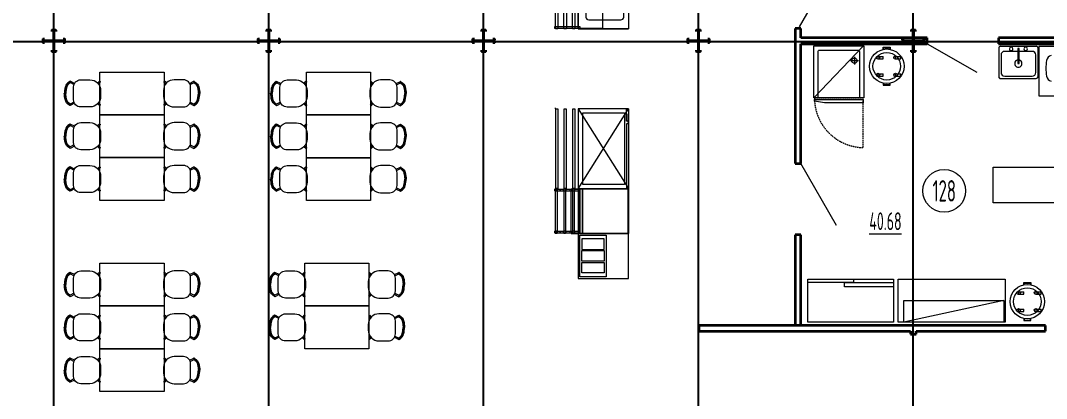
# Model space of a CAD drawing. Header units: millimetres. Extents: x 2162 to 93478, y -2737 to 52379.
# Drawn here: x 29665 to 44038, y 9867 to 15165 of the extents above; entities that cross this region are included whole.
import ezdxf
from ezdxf.enums import TextEntityAlignment as Align

# ---------------------------------------------------------------- set-up
doc = ezdxf.new("R2010")
doc.units = ezdxf.units.MM
for name, pattern in [('DASHEDX2', [1.5, 1, -0.5]), ('Штрихпунктир 15 х 2 х 2 мм', [19, 15, -2, 0, -2]), ('Штрихпунктирная', [30, 25, -2.25, 0.5, -2.25])]:
    doc.linetypes.add(name, pattern=pattern)
doc.layers.add('Axes', color=40, linetype='Штрихпунктирная')
for name, color, linetype, lineweight in [('Columns', 5, 'Continuous', 30), ('door', 7, 'Continuous', 18), ('equipment 1', 4, 'Continuous', 9), ('furniture', 27, 'Continuous', 9), ('txt', 219, 'Continuous', 20), ('Wall', 5, 'Continuous', 9)]:
    doc.layers.add(name, color=color, linetype=linetype, lineweight=lineweight)
doc.styles.add('стиль1', font='cs_gost2304.shx', dxfattribs={"width": 0.8})

# ---------------------------------------------------------------- blocks, each defined once
blk = doc.blocks.new('d12')
at = {"layer": 'door'}
blk.add_line((500, 40), (-366, 540), dxfattribs=at)
blk = doc.blocks.new('560 x 460mm')
at = {"color": 0}
for p, q in [((57, 505), (57, 105)), ((57, 505), (57, 105)), ((581, 530), (82, 530)), ((581, 530), (82, 530)), ((88, 447), (88, 201)), ((524, 498), (139, 498)), ((575, 201), (575, 447)), ((607, 105), (607, 505)), ((607, 105), (607, 505)), ((341, 321), (322, 321)), ((322, 321), (322, 112)), ((341, 112), (341, 321)), ((139, 150), (322, 150)), ((341, 150), (524, 150)), ((82, 80), (581, 80)), ((82, 80), (581, 80)), ((322, 112), (341, 112))]:
    blk.add_line(p, q, dxfattribs=at)
for centre, radius, start, end in [((82, 505), 25.4, 90, 180), ((82, 505), 25.4, 90, 180), ((139, 447), 50.8, 90, 180), ((524, 447), 50.8, 360, 90), ((581, 505), 25.4, 0, 90), ((581, 505), 25.4, 360, 90), ((332, 321), 50.8, 360, 180), ((332, 321), 50.8, 180, 259.1931), ((332, 321), 50.8, 280.8069, 0), ((139, 201), 50.8, 180, 270), ((524, 201), 50.8, 270, 0), ((82, 105), 25.4, 180, 270), ((82, 105), 25.4, 180, 270), ((230, 115), 25.4, 360, 180), ((230, 115), 25.4, 180, 360), ((433, 115), 25.4, 360, 180), ((433, 115), 25.4, 180, 360), ((581, 105), 25.4, 270, 360), ((581, 105), 25.4, 270, 0)]:
    blk.add_arc(centre, radius, start, end, dxfattribs=at)
blk = doc.blocks.new('d8')
at = {"layer": 'door'}
blk.add_line((400, 40), (-293, 440), dxfattribs=at)
blk = doc.blocks.new('chair Neo')
at = {"color": 0, "ltscale": 0.6}
for p, q in [((-189, 157), (-164, 132)), ((-179, 170), (-153, 145)), ((171, 139), (231, 170)), ((178, 123), (233, 151)), ((-189, -157), (-164, -132)), ((171, -139), (231, -170)), ((178, -123), (233, -151)), ((-179, -170), (-153, -145))]:
    blk.add_line(p, q, dxfattribs=at)
at = {"color": 0}
blk.add_lwpolyline([(-46, -190), (84, -190, 0.414214), (184, -90), (184, 90, 0.414214), (84, 190), (-46, 190, 0.414214), (-196, 40), (-196, -40, 0.414214)], format="xyb", close=True, dxfattribs=at)
at = {"color": 0, "ltscale": 0.6}
for centre, start, end in [((-180, 160), 79.5239, 195.1676), ((230, 161), 285.9341, 80.7688), ((-180, -160), 164.8324, 280.4761), ((230, -161), 279.2312, 74.0659)]:
    blk.add_arc(centre, 9.91, start, end, dxfattribs=at)
at = {"color": 0, "ltscale": 0.8}
for points, knots in [([(229, 149), (235, 145), (241, 141), (250, 134), (254, 131), (260, 125), (262, 123), (266, 118), (267, 115), (270, 111), (272, 109), (275, 103), (276, 99), (278, 94), (279, 92), (280, 89), (280, 88), (281, 86), (281, 84), (282, 81), (282, 79), (284, 72), (285, 68), (287, 56), (288, 48), (290, 35), (290, 30), (291, 21), (292, 17), (292, 10), (293, 6), (293, 2), (294, 1), (294, 0)], [0.0061002, 0.0061002, 0.0061002, 0.0061002, 0.0192628, 0.0192628, 0.0316441, 0.0316441, 0.0411859, 0.0411859, 0.0507277, 0.0507277, 0.0602695, 0.0602695, 0.0745919, 0.0745919, 0.0816486, 0.0816486, 0.0854623, 0.0854623, 0.089276, 0.089276, 0.0969033, 0.0969033, 0.112158, 0.112158, 0.1376462, 0.1376462, 0.1572963, 0.1572963, 0.1722606, 0.1722606, 0.1853986, 0.1853986, 0.1902343, 0.1902343, 0.1902343, 0.1902343]), ([(235, 169), (279, 143), (309, 87), (310, 22), (314, 0)], [0.0029771, 0.0029771, 0.0029771, 0.0029771, 0.082265, 0.1950961, 0.1950961, 0.1950961, 0.1950961]), ([(238, 155), (243, 152), (248, 149), (258, 140), (263, 136), (271, 127), (274, 123), (279, 116), (281, 112), (285, 105), (286, 101), (288, 95), (289, 94), (290, 90), (290, 88), (292, 83), (293, 79), (295, 69), (296, 61), (298, 47), (299, 40), (301, 27), (301, 20), (302, 11), (303, 7), (303, 2), (304, 1), (304, 0)], [0.0086962, 0.0086962, 0.0086962, 0.0086962, 0.0193765, 0.0193765, 0.0357758, 0.0357758, 0.0494546, 0.0494546, 0.0631334, 0.0631334, 0.0768122, 0.0768122, 0.0827388, 0.0827388, 0.0886653, 0.0886653, 0.1005183, 0.1005183, 0.1242244, 0.1242244, 0.1479305, 0.1479305, 0.1716366, 0.1716366, 0.1874516, 0.1874516, 0.1924972, 0.1924972, 0.1924972, 0.1924972]), ([(229, -149), (235, -145), (241, -141), (250, -134), (254, -131), (260, -125), (262, -123), (266, -118), (267, -115), (270, -111), (272, -109), (275, -103), (276, -99), (278, -94), (279, -92), (280, -89), (280, -88), (281, -86), (281, -84), (282, -81), (282, -79), (284, -72), (285, -68), (287, -56), (288, -48), (290, -35), (290, -30), (291, -21), (292, -17), (292, -10), (293, -6), (293, -2), (294, -1), (294, 0)], [0.0061002, 0.0061002, 0.0061002, 0.0061002, 0.0192628, 0.0192628, 0.0316441, 0.0316441, 0.0411859, 0.0411859, 0.0507277, 0.0507277, 0.0602695, 0.0602695, 0.0745919, 0.0745919, 0.0816486, 0.0816486, 0.0854623, 0.0854623, 0.089276, 0.089276, 0.0969033, 0.0969033, 0.112158, 0.112158, 0.1376462, 0.1376462, 0.1572963, 0.1572963, 0.1722606, 0.1722606, 0.1853986, 0.1853986, 0.1902343, 0.1902343, 0.1902343, 0.1902343]), ([(235, -169), (279, -143), (309, -87), (310, -22), (314, 0)], [0.0029771, 0.0029771, 0.0029771, 0.0029771, 0.082265, 0.1950961, 0.1950961, 0.1950961, 0.1950961]), ([(238, -155), (243, -152), (248, -149), (258, -140), (263, -136), (271, -127), (274, -123), (279, -116), (281, -112), (285, -105), (286, -101), (288, -95), (289, -94), (290, -90), (290, -88), (292, -83), (293, -79), (295, -69), (296, -61), (298, -47), (299, -40), (301, -27), (301, -20), (302, -11), (303, -7), (303, -2), (304, -1), (304, 0)], [0.0086962, 0.0086962, 0.0086962, 0.0086962, 0.0193765, 0.0193765, 0.0357758, 0.0357758, 0.0494546, 0.0494546, 0.0631334, 0.0631334, 0.0768122, 0.0768122, 0.0827388, 0.0827388, 0.0886653, 0.0886653, 0.1005183, 0.1005183, 0.1242244, 0.1242244, 0.1479305, 0.1479305, 0.1716366, 0.1716366, 0.1874516, 0.1874516, 0.1924972, 0.1924972, 0.1924972, 0.1924972])]:
    blk.add_open_spline(points, degree=3, knots=knots, dxfattribs=at)
blk = doc.blocks.new('table 600х800')
at = {"color": 0, "ltscale": 3}
blk.add_lwpolyline([(-746, 298), (154, 298), (154, -302), (-746, -302)], close=True, dxfattribs=at)
at = {"color": 0, "xscale": -1}
blk.add_blockref('chair Neo', (-932, -2), dxfattribs=at)
at = {"color": 0}
blk.add_blockref('chair Neo', (340, -2), dxfattribs=at)
blk = doc.blocks.new('kolumn')
at = {"color": 0, "ltscale": 100}
for p, q in [((4, 0), (146, 0)), ((0, -4), (0, -146)), ((25, -146), (25, -125)), ((146, -25), (125, -25)), ((150, -4), (150, -21)), ((4, -150), (21, -150))]:
    blk.add_line(p, q, dxfattribs=at)
for centre, start, end in [((4, -4), 90, 180), ((146, -4), 0, 90), ((146, -21), 270, 0), ((4, -146), 180, 270), ((21, -146), 270, 0)]:
    blk.add_arc(centre, 4, start, end, dxfattribs=at)
blk = doc.blocks.new('equipment 0576')
at = {"color": 0}
for points in [[(-350, 0), (350, 0), (350, -730), (-350, -730)], [(-340, -753), (341, -753), (341, -800), (-200, -800), (-340, -773)]]:
    blk.add_lwpolyline(points, close=True, dxfattribs=at)
for points in [[(-350, -730), (347, 0)], [(164, -207), (277, -207)], [(220, -151), (220, -263)]]:
    blk.add_lwpolyline(points, dxfattribs=at)
blk.add_lwpolyline([(-290, -730), (-290, -80, -0.414214), (-270, -60), (270, -60, -0.414214), (290, -80), (290, -730)], format="xyb", dxfattribs=at)
at = {"color": 0, "linetype": 'DASHEDX2', "ltscale": 20}
blk.add_lwpolyline([(-340, -733), (-340, -735, 0.405436), (343, -1425), (343, -1425), (341, -733)], format="xyb", close=True, dxfattribs=at)
at = {"color": 0}
blk.add_circle((220, -207), 37.5, dxfattribs=at)
blk = doc.blocks.new('kitchen0433 det')
at = {"color": 0}
for p, q in [((852.5, 442), (772.5, 442)), ((-162.5, 225), (-162.5, 305)), ((162.5, 225), (162.5, 305)), ((527.5, 397.5), (447.5, 397.5)), ((852.5, 266), (772.5, 266)), ((527.5, 132.5), (447.5, 132.5)), ((852.5, 90), (772.5, 90))]:
    blk.add_line(p, q, dxfattribs=at)
for points in [[(-325, 40), (-325, 490, -0.4142136), (-285, 530), (-40, 530, -0.4142136), (0, 490), (0, 40, -0.4142136), (-40, 0), (-285, 0, -0.4142136)], [(0, 40), (0, 490, -0.4142136), (40, 530), (285, 530, -0.4142136), (325, 490), (325, 40, -0.4142136), (285, 0), (40, 0, -0.4142136)], [(365, 530), (610, 530, -0.4142136), (650, 490), (650, 305, -0.4142136), (610, 265), (365, 265, -0.4142136), (325, 305), (325, 490, -0.4142136)], [(690, 530), (935, 530, -0.4142136), (975, 490), (975, 394, -0.4142136), (935, 354), (690, 354, -0.4142136), (650, 394), (650, 490, -0.4142136)], [(690, 354), (935, 354, -0.4142136), (975, 314), (975, 218, -0.4142136), (935, 178), (690, 178, -0.4142136), (650, 218), (650, 314, -0.4142136)], [(365, 265), (610, 265, -0.4142136), (650, 225), (650, 40, -0.4142136), (610, 0), (365, 0, -0.4142136), (325, 40), (325, 225, -0.4142136)], [(690, 178), (935, 178, -0.4142136), (975, 138), (975, 42, -0.4142136), (935, 2), (690, 2, -0.4142136), (650, 42), (650, 138, -0.4142136)]]:
    blk.add_lwpolyline(points, format="xyb", close=True, dxfattribs=at)
for centre in [(487.5, 397.5), (812.5, 442), (-162.5, 265), (162.5, 265), (812.5, 266), (487.5, 132.5), (812.5, 90)]:
    blk.add_circle(centre, 40, dxfattribs=at)
blk = doc.blocks.new('quipment0432')
at = {"color": 0}
for p, q in [((-705, 1500), (-705, 0)), ((0, 1500), (-705, 1500)), ((-705, 1500), (0, 1500)), ((0, 1500), (0, 0)), ((0, 0), (-705, 0)), ((0, 0), (-705, 0)), ((-705, 0), (0, 0)), ((0, 0), (-30, 0))]:
    blk.add_line(p, q, dxfattribs=at)
at = {"color": 0, "elevation": 761}
for points in [[(-1030, 1495), (-680, 1495), (-680, 1465), (-1030, 1465)], [(-1024, 1500), (-990, 1500), (-990, 0), (-1024, 0)], [(-904, 1500), (-870, 1500), (-870, 0), (-904, 0)], [(-784, 1500), (-750, 1500), (-750, 0), (-784, 0)], [(-1030, 35), (-680, 35), (-680, 5), (-1030, 5)]]:
    blk.add_lwpolyline(points, close=True, dxfattribs=at)
at = {"color": 0}
blk.add_lwpolyline([(-706, 1495), (-366, 1495), (-366, 5), (-706, 5)], close=True, dxfattribs=at)
at = {"color": 0, "ltscale": 600}
blk.add_lwpolyline([(0, 1500), (0, 0), (-705, 0), (-705, 1500)], close=True, dxfattribs=at)
at = {"color": 0}
blk.add_lwpolyline([(-527, 1500), (0, 1500), (0, 1195)], dxfattribs=at)
at = {"color": 0, "extrusion": (0, 0, -1), "zscale": -1, "rotation": 90}
blk.add_blockref('kitchen0433 det', (597, 452, -864), dxfattribs=at)
blk = doc.blocks.new('equip0548')
at = {"color": 0}
for p, q in [((-50, 266), (50, 266)), ((-50, 237), (-50, 266)), ((-45, 258), (45, 258)), ((-45, 238), (-45, 258)), ((45, 258), (45, 238)), ((50, 266), (50, 237)), ((-124, 138), (-49, 138)), ((-124, 138), (-124, 106)), ((-124, 106), (-49, 106)), ((-49, 106), (-49, 138)), ((120, 138), (120, 106)), ((120, 138), (195, 138)), ((120, 106), (195, 106)), ((195, 106), (195, 138)), ((-124, -106), (-124, -138)), ((-124, -106), (-49, -106)), ((-124, -138), (-49, -138)), ((-49, -138), (-49, -106)), ((120, -106), (120, -138)), ((120, -106), (195, -106)), ((120, -138), (195, -138)), ((195, -138), (195, -106)), ((-50, -237), (-50, -266)), ((-50, -266), (50, -266)), ((-45, -238), (-45, -258)), ((-45, -258), (45, -258)), ((45, -258), (45, -238)), ((50, -266), (50, -237))]:
    blk.add_line(p, q, dxfattribs=at)
for centre, radius in [((0, 0), 242), ((0, 0), 193), ((-122, 122), 24), ((122, 122), 24), ((-122, -122), 24), ((122, -122), 24)]:
    blk.add_circle(centre, radius, dxfattribs=at)
blk = doc.blocks.new('equip 0440')
at = {"color": 0, "extrusion": (-1, 0, 0)}
blk.add_line((0, 0, 794), (0, 0), dxfattribs=at)
at = {"color": 0}
blk.add_line((1115, -1020), (1115, -1030), dxfattribs=at)
blk = doc.blocks.new('equip 0467')
at = {"color": 0}
for p, q in [((0, 0), (-705, 0)), ((-705, 0), (-705, -1120)), ((-705, -1120), (0, 0)), ((-705, 0), (0, -1119)), ((-30, -172), (-30, 0)), ((0, 0), (0, -1120)), ((-1020, -1121), (-1020, -1)), ((-1020, -1), (-990, -1)), ((-990, -1), (-990, -1121)), ((-902, -1121), (-902, -1)), ((-902, -1), (-872, -1)), ((-872, -1), (-872, -1121)), ((-782, -1121), (-782, -1)), ((-782, -1), (-752, -1)), ((-752, -1), (-752, -1121)), ((-640, -58), (-58, -58)), ((-640, -1062), (-640, -58)), ((-58, -58), (-58, -1062)), ((0, -172), (-30, -172)), ((0, -211), (-30, -211)), ((-30, -211), (-30, -1120)), ((-1033, -1149, -850), (-1033, -1124, -850)), ((-1033, -1124, -850), (-1029, -1124, -850)), ((-1033, -1149, -850), (-1029, -1149, -850)), ((-1029, -1153, -850), (-1029, -1121, -850)), ((-1029, -1121, -850), (-1026, -1121, -850)), ((-997, -1124, -850), (-1029, -1124, -850)), ((-1029, -1149, -850), (-997, -1149, -850)), ((-1026, -1119, -850), (-1026, -1749, -850)), ((-1001, -1119, -850), (-1026, -1119, -850)), ((-1026, -1121, -850), (-1001, -1121, -850)), ((-990, -1121), (-1020, -1121)), ((-1001, -1119, -850), (-1001, -1749, -850)), ((-1001, -1121, -850), (-997, -1121, -850)), ((-997, -1121, -850), (-997, -1153, -850)), ((-997, -1124, -850), (-909, -1124, -850)), ((-997, -1149, -850), (-909, -1149, -850)), ((-909, -1121, -850), (-906, -1121, -850)), ((-909, -1153, -850), (-909, -1121, -850)), ((-877, -1124, -850), (-909, -1124, -850)), ((-909, -1149, -850), (-877, -1149, -850)), ((-906, -1119, -850), (-906, -1749, -850)), ((-881, -1119, -850), (-906, -1119, -850)), ((-906, -1121, -850), (-881, -1121, -850)), ((-872, -1121), (-902, -1121)), ((-881, -1119, -850), (-881, -1749, -850)), ((-881, -1121, -850), (-877, -1121, -850)), ((-877, -1121, -850), (-877, -1153, -850)), ((-877, -1124, -850), (-789, -1124, -850)), ((-877, -1149, -850), (-789, -1149, -850)), ((-802, -1121, -850), (-789, -1121, -850)), ((-802, -1124, -850), (-802, -1121, -850)), ((-802, -1149, -850), (-802, -1124, -850)), ((-802, -1714, -850), (-802, -1149, -850)), ((-796, -1124, -850), (-796, -1149, -850)), ((-789, -1153, -850), (-789, -1121, -850)), ((-789, -1121, -850), (-786, -1121, -850)), ((-757, -1124, -850), (-789, -1124, -850)), ((-789, -1149, -850), (-757, -1149, -850)), ((-786, -1119, -850), (-786, -1749, -850)), ((-761, -1119, -850), (-786, -1119, -850)), ((-786, -1121, -850), (-761, -1121, -850)), ((-752, -1121), (-782, -1121)), ((-761, -1119, -850), (-761, -1749, -850)), ((-761, -1121, -850), (-757, -1121, -850)), ((-757, -1121, -850), (-705, -1121, -850)), ((-757, -1121, -850), (-757, -1153, -850)), ((-757, -1124, -850), (-712, -1124, -850)), ((-757, -1149, -850), (-712, -1149, -850)), ((-712, -1124, -850), (-705, -1124, -850)), ((-712, -1149, -850), (-705, -1149, -850)), ((-695, -1119, -850), (-705, -1119, -850)), ((-705, -1119, -850), (-705, -1749, -850)), ((-705, -1120), (0, -1120)), ((-705, -1121, -850), (-692, -1121, -850)), ((-695, -1749, -850), (-695, -1119, -850)), ((-695, -1119, -850), (0, -1119, -850)), ((-692, -1747, -850), (-692, -1121, -850)), ((-692, -1121, -850), (-646, -1121, -850)), ((-683, -1747, -850), (-683, -1121, -850)), ((-680, -1121, -850), (-680, -1747, -850)), ((-646, -1121, -850), (-10, -1121, -850)), ((-646, -1121, -850), (-646, -1747, -850)), ((-646, -1747, -850), (-646, -1121, -850)), ((-58, -1062), (-640, -1062)), ((-10, -1121, -850), (-10, -1747, -850)), ((0, -1119, -850), (0, -1749, -850)), ((-1026, -1153, -850), (-1029, -1153, -850)), ((-1001, -1153, -850), (-1026, -1153, -850)), ((-997, -1153, -850), (-1001, -1153, -850)), ((-906, -1153, -850), (-909, -1153, -850)), ((-881, -1153, -850), (-906, -1153, -850)), ((-877, -1153, -850), (-881, -1153, -850)), ((-786, -1153, -850), (-789, -1153, -850)), ((-761, -1153, -850), (-786, -1153, -850)), ((-757, -1153, -850), (-761, -1153, -850)), ((-1033, -1714, -850), (-1029, -1714, -850)), ((-1033, -1739, -850), (-1033, -1714, -850)), ((-1029, -1711, -850), (-1026, -1711, -850)), ((-1029, -1743, -850), (-1029, -1711, -850)), ((-997, -1714, -850), (-1029, -1714, -850)), ((-1026, -1711, -850), (-1001, -1711, -850)), ((-1001, -1711, -850), (-997, -1711, -850)), ((-997, -1711, -850), (-997, -1743, -850)), ((-997, -1714, -850), (-909, -1714, -850)), ((-909, -1711, -850), (-906, -1711, -850)), ((-909, -1743, -850), (-909, -1711, -850)), ((-877, -1714, -850), (-909, -1714, -850)), ((-906, -1711, -850), (-881, -1711, -850)), ((-881, -1711, -850), (-877, -1711, -850)), ((-877, -1711, -850), (-877, -1743, -850)), ((-877, -1714, -850), (-789, -1714, -850)), ((-802, -1739, -850), (-802, -1714, -850)), ((-796, -1714, -850), (-796, -1739, -850)), ((-789, -1743, -850), (-789, -1711, -850)), ((-789, -1711, -850), (-786, -1711, -850)), ((-757, -1714, -850), (-789, -1714, -850)), ((-786, -1711, -850), (-761, -1711, -850)), ((-761, -1711, -850), (-757, -1711, -850)), ((-757, -1711, -850), (-757, -1743, -850)), ((-757, -1714, -850), (-712, -1714, -850)), ((-712, -1714, -850), (-705, -1714, -850)), ((-1033, -1739, -850), (-1029, -1739, -850)), ((-1029, -1739, -850), (-997, -1739, -850)), ((-1026, -1743, -850), (-1029, -1743, -850)), ((-1001, -1743, -850), (-1026, -1743, -850)), ((-1001, -1749, -850), (-1026, -1749, -850)), ((-997, -1743, -850), (-1001, -1743, -850)), ((-997, -1739, -850), (-909, -1739, -850)), ((-909, -1739, -850), (-877, -1739, -850)), ((-906, -1743, -850), (-909, -1743, -850)), ((-881, -1743, -850), (-906, -1743, -850)), ((-881, -1749, -850), (-906, -1749, -850)), ((-877, -1743, -850), (-881, -1743, -850)), ((-877, -1739, -850), (-789, -1739, -850)), ((-802, -1747, -850), (-802, -1739, -850)), ((-802, -1747, -850), (-786, -1747, -850)), ((-789, -1739, -850), (-757, -1739, -850)), ((-786, -1743, -850), (-789, -1743, -850)), ((-761, -1743, -850), (-786, -1743, -850)), ((-786, -1747, -850), (-763, -1747, -850)), ((-761, -1749, -850), (-786, -1749, -850)), ((-763, -1747, -850), (-761, -1747, -850)), ((-757, -1743, -850), (-761, -1743, -850)), ((-761, -1747, -850), (-705, -1747, -850)), ((-757, -1739, -850), (-712, -1739, -850)), ((-712, -1739, -850), (-705, -1739, -850)), ((-705, -1747, -850), (-692, -1747, -850)), ((-705, -1749, -850), (-695, -1749, -850)), ((-695, -1749, -850), (0, -1749, -850)), ((-692, -1747, -850), (-646, -1747, -850)), ((-646, -1747, -850), (-10, -1747, -850))]:
    blk.add_line(p, q, dxfattribs=at)
at = {"color": 0, "extrusion": (3.43392e-13, -1, 0)}
blk.add_line((0, 0, 794), (0, 0), dxfattribs=at)
at = {"color": 0, "extrusion": (1, -3.83697e-16, -2e-16)}
for p, q in [((-4, -111, 139), (-4, -71, 139)), ((-4, -71, 139), (-4, -91, 114)), ((-4, -131, 618), (-4, -83, 618)), ((-4, -83, 618), (-4, -83, 606)), ((-4, -83, 606), (-4, -131, 606)), ((-4, -190, 282), (-4, -90, 282)), ((-4, -90, 282), (-4, -90, 332)), ((-4, -90, 332), (-4, -140, 332)), ((-4, -190, 243), (-4, -90, 243)), ((-4, -90, 243), (-4, -90, 273)), ((-4, -90, 273), (-4, -140, 273)), ((-4, -91, 114), (-4, -111, 139)), ((-4, -97, 571), (-4, -97, 514)), ((-4, -97, 514), (-4, -125, 514)), ((-4, -125, 571), (-4, -97, 571)), ((-4, -104, 550), (-4, -104, 520)), ((-4, -104, 520), (-4, -117, 520)), ((-4, -117, 550), (-4, -104, 550)), ((-4, -115, 524), (-4, -106, 524)), ((-4, -106, 524), (-4, -106, 547)), ((-4, -106, 547), (-4, -115, 547)), ((-4, -115, 547), (-4, -115, 524)), ((-4, -117, 520), (-4, -117, 550)), ((-4, -159, 429), (-4, -122, 408)), ((-4, -140, 217), (-4, -122, 189)), ((-4, -122, 189), (-4, -140, 189)), ((-4, -125, 514), (-4, -125, 571)), ((-4, -127, 491), (-4, -127, 434)), ((-4, -155, 491), (-4, -127, 491)), ((-4, -127, 434), (-4, -155, 434)), ((-4, -131, 606), (-4, -131, 618)), ((-4, -147, 470), (-4, -134, 470)), ((-4, -134, 470), (-4, -134, 440)), ((-4, -134, 440), (-4, -147, 440)), ((-4, -145, 444), (-4, -136, 444)), ((-4, -136, 444), (-4, -136, 467)), ((-4, -136, 466), (-4, -145, 466)), ((-4, -138, 608), (-4, -140, 608)), ((-4, -140, 609), (-4, -138, 609)), ((-4, -138, 609), (-4, -138, 608)), ((-4, -141, 610), (-4, -140, 610)), ((-4, -140, 610), (-4, -140, 609)), ((-4, -140, 608), (-4, -140, 606)), ((-4, -140, 606), (-4, -141, 606)), ((-4, -140, 332), (-4, -190, 332)), ((-4, -140, 273), (-4, -190, 273)), ((-4, -140, 189), (-4, -160, 189)), ((-4, -160, 189), (-4, -140, 217)), ((-4, -143, 609), (-4, -141, 609)), ((-4, -141, 609), (-4, -141, 610)), ((-4, -141, 606), (-4, -141, 608)), ((-4, -141, 608), (-4, -143, 608)), ((-4, -143, 608), (-4, -143, 609)), ((-4, -145, 466), (-4, -145, 444)), ((-4, -147, 440), (-4, -147, 470)), ((-4, -155, 434), (-4, -155, 491)), ((-4, -178, 375), (-4, -178, 418)), ((-4, -190, 332), (-4, -190, 282)), ((-4, -190, 273), (-4, -190, 243))]:
    blk.add_line(p, q, dxfattribs=at)
at = {"color": 0}
for points in [[(0, -2379), (0, -1749), (-705, -1749), (-705, -2379)], [(-682, -2354), (-682, -1769), (-314, -1769), (-314, -2354)], [(-654, -1822), (-654, -1970), (-343, -1970), (-343, -1822)], [(-654, -2136), (-654, -1988), (-343, -1988), (-343, -2136)], [(-654, -2301), (-654, -2153), (-343, -2153), (-343, -2301)]]:
    blk.add_lwpolyline(points, close=True, dxfattribs=at)
at = {"color": 0, "extrusion": (1, -3.83697e-16, -2e-16)}
for centre, radius in [((-140, 608, -4), 5.5), ((-140, 608, -4), 3.5), ((-166, 418, -4), 7), ((-171, 535, -4), 7)]:
    blk.add_circle(centre, radius, dxfattribs=at)
for centre, radius, start, end in [((-140, 375, -4), 37.5, 180, 60.347), ((-166, 418, -4), 12.5, 60.347, 180)]:
    blk.add_arc(centre, radius, start, end, dxfattribs=at)
at = {"color": 0}
for points, degree, knots in [([(-1010, -1124, -850), (-1011, -1125, -850), (-1013, -1125, -850), (-1016, -1127, -850), (-1017, -1129, -850), (-1019, -1133, -850), (-1020, -1138, -850), (-1019, -1142, -850), (-1017, -1145, -850), (-1015, -1148, -850), (-1013, -1149, -850), (-1011, -1149, -850), (-1010, -1149, -850), (-1010, -1149, -850), (-1010, -1149, -850)], 1, [0, 0, 1.48875, 2.929279, 6.664632, 8.855404, 13.981104, 18.89041, 23.124043, 26.638347, 29.539161, 32.240997, 34.188171, 34.833308, 35.048191, 35.119813, 35.119813]), ([(-1010, -1149, -850), (-1010, -1149, -850), (-1010, -1149, -850), (-1009, -1149, -850), (-1008, -1149, -850), (-1007, -1149, -850), (-1006, -1149, -850), (-1006, -1148, -850), (-1005, -1148, -850), (-1005, -1147, -850), (-1004, -1146, -850), (-1003, -1146, -850), (-1003, -1145, -850), (-1002, -1144, -850), (-1001, -1143, -850), (-1000, -1140, -850), (-1000, -1138, -850), (-1000, -1137, -850), (-1000, -1135, -850), (-1000, -1134, -850), (-1001, -1131, -850), (-1002, -1130, -850), (-1003, -1129, -850), (-1003, -1128, -850), (-1004, -1127, -850), (-1005, -1126, -850), (-1005, -1126, -850), (-1006, -1126, -850), (-1006, -1125, -850), (-1007, -1125, -850), (-1008, -1125, -850), (-1009, -1124, -850), (-1010, -1124, -850), (-1010, -1124, -850), (-1010, -1124, -850)], 3, [-0.078062, -0.078062, -0.078062, -0.078062, 0, 0, 2.144407, 2.144407, 4.298164, 4.298164, 4.298164, 6.503949, 6.503949, 8.712864, 8.712864, 8.712864, 13.129337, 13.129337, 17.546761, 17.546761, 17.546761, 21.958835, 21.958835, 26.3714, 26.3714, 26.3714, 28.57715, 28.57715, 30.776006, 30.776006, 30.776006, 32.931267, 32.931267, 35.09903, 35.09903, 35.178461, 35.178461, 35.178461, 35.178461]), ([(-1010, -1149, -850), (-1010, -1149, -850), (-1010, -1149, -850), (-1010, -1149, -850), (-1010, -1149, -850), (-1010, -1149, -850)], 3, [-0.001008899, -0.001008899, -0.001008899, -0.001008899, 0, 0, 0.004368558, 0.004368558, 0.004368558, 0.004368558]), ([(-957, -1149, -850), (-957, -1149, -850), (-958, -1149, -850), (-958, -1147, -850), (-958, -1146, -850), (-958, -1144, -850), (-958, -1143, -850), (-958, -1140, -850), (-958, -1138, -850), (-958, -1134, -850), (-958, -1131, -850), (-958, -1127, -850), (-958, -1126, -850), (-958, -1125, -850), (-957, -1124, -850), (-957, -1124, -850)], 3, [0.5, 0.5, 0.5, 0.5, 0.5625, 0.5625, 0.625, 0.625, 0.6875, 0.6875, 0.75, 0.75, 0.875, 0.875, 0.9375, 0.9375, 1, 1, 1, 1]), ([(-957, -1124, -850), (-957, -1124, -850), (-957, -1125, -850), (-957, -1126, -850), (-957, -1127, -850), (-957, -1131, -850), (-957, -1134, -850), (-957, -1140, -850), (-957, -1143, -850), (-957, -1146, -850), (-957, -1147, -850), (-957, -1149, -850), (-957, -1149, -850), (-957, -1149, -850)], 3, [0, 0, 0, 0, 0.0625, 0.0625, 0.125, 0.125, 0.25, 0.25, 0.375, 0.375, 0.4375, 0.4375, 0.5, 0.5, 0.5, 0.5]), ([(-804, -1124, -850), (-804, -1124, -850), (-804, -1125, -850), (-804, -1126, -850), (-804, -1127, -850), (-804, -1131, -850), (-804, -1134, -850), (-804, -1138, -850), (-804, -1140, -850), (-804, -1143, -850), (-804, -1144, -850), (-804, -1146, -850), (-804, -1147, -850), (-804, -1149, -850), (-804, -1149, -850), (-804, -1149, -850)], 3, [0, 0, 0, 0, 0.0625, 0.0625, 0.125, 0.125, 0.25, 0.25, 0.3125, 0.3125, 0.375, 0.375, 0.4375, 0.4375, 0.5, 0.5, 0.5, 0.5]), ([(-1010, -1714, -850), (-1011, -1715, -850), (-1013, -1715, -850), (-1016, -1717, -850), (-1017, -1719, -850), (-1019, -1723, -850), (-1020, -1728, -850), (-1019, -1732, -850), (-1017, -1735, -850), (-1015, -1738, -850), (-1013, -1739, -850), (-1011, -1739, -850), (-1010, -1739, -850), (-1010, -1739, -850), (-1010, -1739, -850)], 1, [0, 0, 1.488693, 2.929171, 6.664484, 8.855242, 13.980935, 18.890257, 23.123916, 26.638242, 29.539068, 32.24091, 34.188143, 34.833299, 35.048189, 35.119812, 35.119812]), ([(-1010, -1739, -850), (-1010, -1739, -850), (-1010, -1739, -850), (-1009, -1739, -850), (-1008, -1739, -850), (-1007, -1739, -850), (-1006, -1739, -850), (-1006, -1738, -850), (-1005, -1738, -850), (-1005, -1737, -850), (-1004, -1736, -850), (-1003, -1736, -850), (-1003, -1735, -850), (-1002, -1734, -850), (-1001, -1733, -850), (-1000, -1730, -850), (-1000, -1728, -850), (-1000, -1727, -850), (-1000, -1725, -850), (-1000, -1724, -850), (-1001, -1721, -850), (-1002, -1720, -850), (-1003, -1719, -850), (-1003, -1718, -850), (-1004, -1717, -850), (-1005, -1716, -850), (-1005, -1716, -850), (-1006, -1716, -850), (-1006, -1715, -850), (-1007, -1715, -850), (-1008, -1715, -850), (-1009, -1714, -850), (-1010, -1714, -850), (-1010, -1714, -850), (-1010, -1714, -850)], 3, [-0.078062, -0.078062, -0.078062, -0.078062, 0, 0, 2.144407, 2.144407, 4.298164, 4.298164, 4.298164, 6.503949, 6.503949, 8.712864, 8.712864, 8.712864, 13.129337, 13.129337, 17.546761, 17.546761, 17.546761, 21.958835, 21.958835, 26.3714, 26.3714, 26.3714, 28.57715, 28.57715, 30.776006, 30.776006, 30.776006, 32.931267, 32.931267, 35.09903, 35.09903, 35.178461, 35.178461, 35.178461, 35.178461]), ([(-957, -1739, -850), (-957, -1739, -850), (-958, -1739, -850), (-958, -1737, -850), (-958, -1736, -850), (-958, -1734, -850), (-958, -1733, -850), (-958, -1730, -850), (-958, -1728, -850), (-958, -1724, -850), (-958, -1721, -850), (-958, -1717, -850), (-958, -1716, -850), (-958, -1715, -850), (-957, -1714, -850), (-957, -1714, -850)], 3, [0.5, 0.5, 0.5, 0.5, 0.5625, 0.5625, 0.625, 0.625, 0.6875, 0.6875, 0.75, 0.75, 0.875, 0.875, 0.9375, 0.9375, 1, 1, 1, 1]), ([(-957, -1714, -850), (-957, -1714, -850), (-957, -1715, -850), (-957, -1716, -850), (-957, -1717, -850), (-957, -1721, -850), (-957, -1724, -850), (-957, -1730, -850), (-957, -1733, -850), (-957, -1736, -850), (-957, -1737, -850), (-957, -1739, -850), (-957, -1739, -850), (-957, -1739, -850)], 3, [0, 0, 0, 0, 0.0625, 0.0625, 0.125, 0.125, 0.25, 0.25, 0.375, 0.375, 0.4375, 0.4375, 0.5, 0.5, 0.5, 0.5]), ([(-804, -1714, -850), (-804, -1714, -850), (-804, -1715, -850), (-804, -1716, -850), (-804, -1717, -850), (-804, -1721, -850), (-804, -1724, -850), (-804, -1728, -850), (-804, -1730, -850), (-804, -1733, -850), (-804, -1734, -850), (-804, -1736, -850), (-804, -1737, -850), (-804, -1739, -850), (-804, -1739, -850), (-804, -1739, -850)], 3, [0, 0, 0, 0, 0.0625, 0.0625, 0.125, 0.125, 0.25, 0.25, 0.3125, 0.3125, 0.375, 0.375, 0.4375, 0.4375, 0.5, 0.5, 0.5, 0.5]), ([(-1010, -1739, -850), (-1010, -1739, -850), (-1010, -1739, -850), (-1010, -1739, -850), (-1010, -1739, -850), (-1010, -1739, -850)], 3, [-0.001106562, -0.001106562, -0.001106562, -0.001106562, 0, 0, 0.004427418, 0.004427418, 0.004427418, 0.004427418])]:
    blk.add_open_spline(points, degree=degree, knots=knots, dxfattribs=at)
for points in [[(-827, -1148, -850), (-828, -1149, -850), (-829, -1149, -850), (-829, -1149, -850)], [(-804, -1149, -850), (-804, -1149, -850), (-804, -1149, -850), (-804, -1149, -850)], [(-827, -1738, -850), (-828, -1739, -850), (-829, -1739, -850), (-829, -1739, -850)], [(-804, -1739, -850), (-804, -1739, -850), (-804, -1739, -850), (-804, -1739, -850)]]:
    blk.add_open_spline(points, degree=3, dxfattribs=at)

msp = doc.modelspace()

# ---------------------------------------------------------------- linework, layer by layer
at = {"layer": 'Axes', "linetype": 'Штрихпунктир 15 х 2 х 2 мм'}
for p, q in [((30132.1, -1937.4), (30132.1, 21035.1)), ((33142.1, -1937.4), (33142.1, 21035.1)), ((36152.1, -1937.4), (36152.1, 21035.1)), ((39162.1, -1937.4), (39162.1, 21035.1)), ((42172.1, -1937.4), (42172.1, 21035.1)), ((3469.3, 14870.1), (57337.1, 14870.1))]:
    msp.add_line(p, q, dxfattribs=at)
at = {"layer": 'equipment 1'}
for points in [[(43937.7, 14107.1), (43937.7, 14807.1), (45137.7, 14807.1), (45137.7, 14107.1)], [(43291.8, 12609.2), (43291.8, 13109.2), (44491.8, 13109.2), (44491.8, 12609.2)], [(40694.7, 11538.1), (41335.7, 11538.1), (41335.7, 11492.1), (40694.7, 11492.1)], [(43458.5, 10938.6), (41958.5, 10938.6), (41958.5, 11538.6), (43458.5, 11538.6)], [(41208.7, 11492.1), (41894.7, 11492.1), (41894.7, 11433.1), (41208.7, 11433.1)], [(43438.5, 10938.6), (42038.5, 10938.6), (42038.5, 11238.6), (43438.5, 11238.6)]]:
    msp.add_lwpolyline(points, close=True, dxfattribs=at)
for points in [[(40694.7, 11538.1), (41894.7, 11538.1), (41894.7, 10938.1), (40694.7, 10938.1), (40694.7, 11538.1)], [(43438.5, 11238.6), (42038.5, 10938.6)]]:
    msp.add_lwpolyline(points, dxfattribs=at)
for centre, radius, start, end in [((44122.3, 14591.7), 85, 102.83824, 172.19278), ((44830.7, 14494.6), 800, 172.19278, 187.80722), ((44122.3, 14397.4), 85, 187.80722, 257.16176)]:
    msp.add_arc(centre, radius, start, end, dxfattribs=at)
at = {"layer": 'txt'}
msp.add_circle((42605.9, 12777.8), 300, dxfattribs=at)
at = {"layer": 'Wall', "lineweight": 35}
for p, q in [((40597.1, 15055.2), (40517.1, 15055.2)), ((40517.1, 15055.2), (40517.1, 13160.1)), ((40597.1, 14920.1), (40597.1, 15055.2)), ((42367.1, 14920.1), (40597.1, 14920.1)), ((40597.1, 13160.1), (40597.1, 14840.1)), ((40597.1, 14840.1), (42367.1, 14840.1)), ((42367.1, 14840.1), (42367.1, 14920.1)), ((46122.1, 14920.1), (43367.1, 14920.1)), ((43367.1, 14920.1), (43367.1, 14840.1)), ((43367.1, 14840.1), (46122.1, 14840.1)), ((40517.1, 13160.1), (40597.1, 13160.1)), ((40597.1, 12160.1), (40517.1, 12160.1)), ((40517.1, 12160.1), (40517.1, 10890.1)), ((40597.1, 10890.1), (40597.1, 12160.1)), ((40597.1, 10890.1), (39167.1, 10890.1)), ((39167.1, 10890.1), (39167.1, 10810.1)), ((39167.1, 10810.1), (42132.1, 10810.1)), ((44022.1, 10890.1), (40597.1, 10890.1)), ((42132.1, 10810.1), (42132.1, 10770.1)), ((42212.1, 10770.1), (42212.1, 10810.1)), ((42212.1, 10810.1), (44022.1, 10810.1)), ((44022.1, 10810.1), (44022.1, 10890.1)), ((42132.1, 10770.1), (42212.1, 10770.1))]:
    msp.add_line(p, q, dxfattribs=at)

# ---------------------------------------------------------------- block references
at = {"layer": 'Columns', "rotation": 180}
for p in [(30127.5, 14885.1), (33137.5, 14885.1), (36147.5, 14885.1), (39157.5, 14885.1), (42167.5, 14885.1)]:
    msp.add_blockref('kolumn', p, dxfattribs=at)
at = {"layer": 'Columns', "xscale": -1, "rotation": 180}
for p in [(30137.5, 14885.1), (33147.5, 14885.1), (36157.5, 14885.1), (39167.5, 14885.1), (42177.5, 14885.1)]:
    msp.add_blockref('kolumn', p, dxfattribs=at)
at = {"layer": 'Columns', "xscale": -1}
for p in [(30127.5, 14875.1), (33137.5, 14875.1), (36147.5, 14875.1), (39157.5, 14875.1), (42167.5, 14875.1)]:
    msp.add_blockref('kolumn', p, dxfattribs=at)
at = {"layer": 'Columns'}
for p in [(30137.5, 14875.1), (33147.5, 14875.1), (36157.5, 14875.1), (39167.5, 14875.1), (42177.5, 14875.1)]:
    msp.add_blockref('kolumn', p, dxfattribs=at)
at = {"layer": 'door'}
for name, p, rotation in [('d12', (40537, 15577.2), 269.9999999999999), ('d8', (42767.1, 14880.1), 180)]:
    msp.add_blockref(name, p, dxfattribs=dict(at, rotation=rotation))
at = {"layer": 'door', "xscale": -1, "rotation": 90.00000000000007}
msp.add_blockref('d12', (41137.1, 12794.1), dxfattribs=at)
at = {"layer": 'equipment 1'}
for name, p in [('quipment0432', (38182.1, 15047.4)), ('equipment 0576', (41127.2, 14809.4)), ('equip0548', (41800.4, 14524.1)), ('equip 0467', (38182.1, 13927.4)), ('equip0548', (43769.8, 11225))]:
    msp.add_blockref(name, p, dxfattribs=at)
for name, p, rotation in [('equip 0440', (38182.1, 15047.4), 270), ('560 x 460mm', (43976.3, 14883.1), 180)]:
    msp.add_blockref(name, p, dxfattribs=dict(at, rotation=rotation))
at = {"layer": 'furniture'}
for p in [(31523.3, 14145.5), (34415.1, 14143.4), (31523.3, 13545.5), (34415.1, 13543.4), (31523.3, 12945.5), (34415.1, 12943.4), (31523.3, 11466.2), (34392.1, 11466.2), (31523.3, 10866.2), (34392.1, 10866.2), (31523.3, 10266.2)]:
    msp.add_blockref('table 600х800', p, dxfattribs=at)

# ---------------------------------------------------------------- texts
at = {"layer": 'txt', "style": 'стиль1', "width": 0.7}
msp.add_text('128', height=300, dxfattribs=at).set_placement((42605.9, 12777.8), align=Align.MIDDLE_CENTER)
at = {"layer": 'txt', "ltscale": 100, "style": 'стиль1', "width": 0.7}
msp.add_text('%%U40.68', height=250, dxfattribs=at).set_placement((41782.5, 12351.9), align=Align.MIDDLE_CENTER)

doc.saveas('drawing.dxf')
